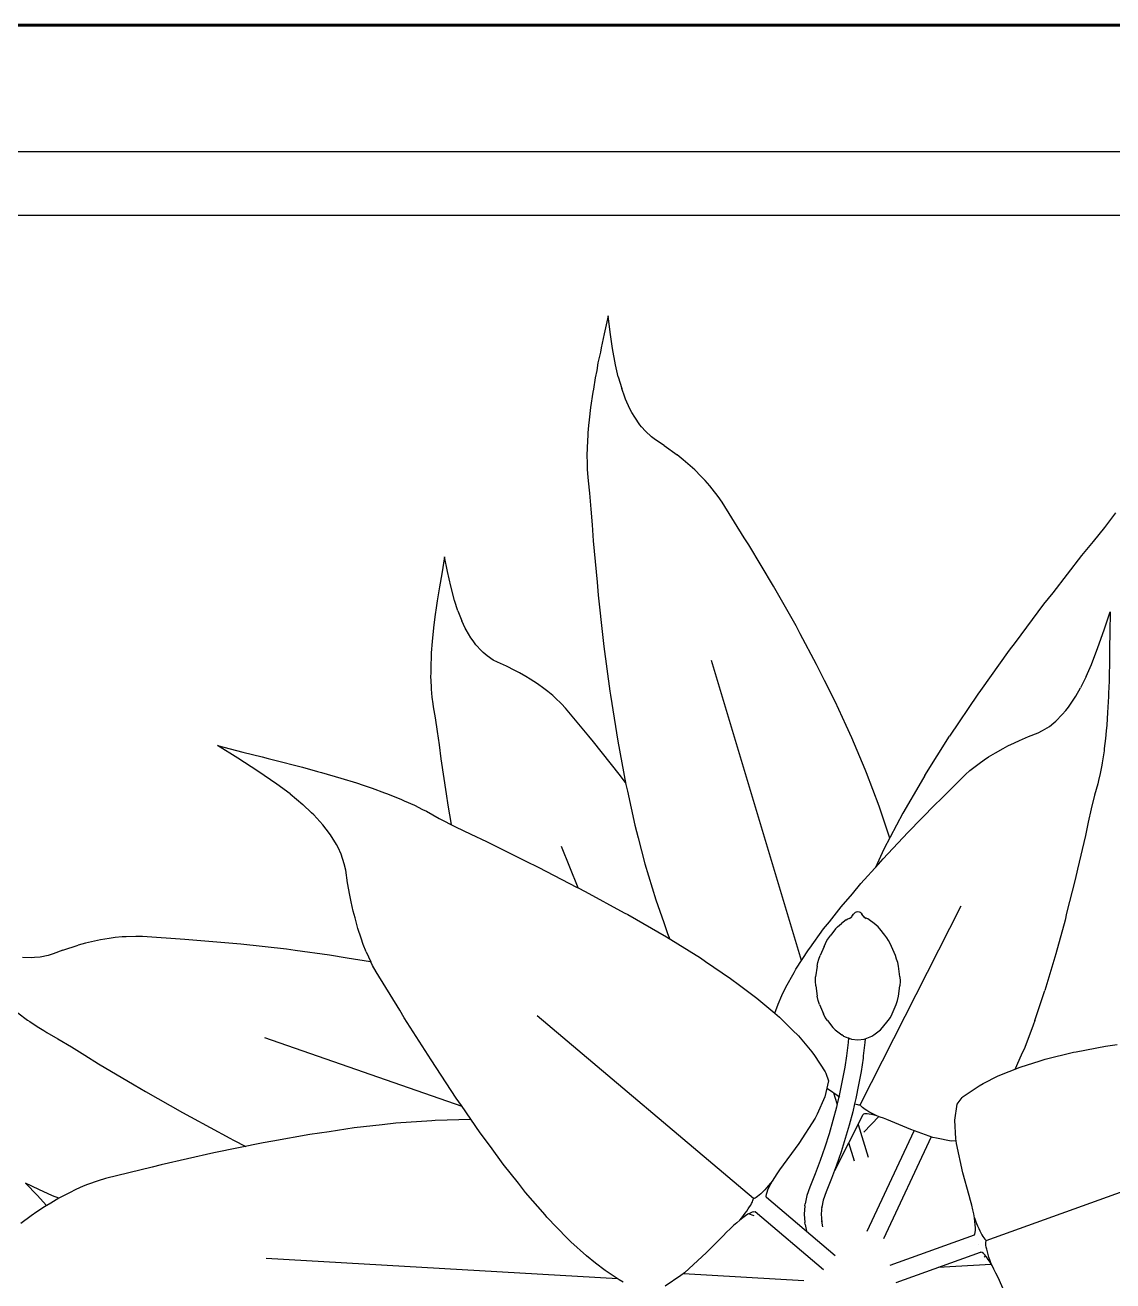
# Model space of a CAD drawing. Header units: metres. Extents: x 244.4 to 340.3, y -4.1 to 64.3.
# Drawn here: x 308.7605 to 309.1897, y 35.9418 to 36.4373 of the extents above; entities that cross this region are included whole.
import ezdxf

# ---------------------------------------------------------------- set-up
doc = ezdxf.new("R2010")
doc.units = ezdxf.units.M
doc.layers.add('A-WALL', color=6, linetype='Continuous', lineweight=60)
doc.layers.add('Edges', color=7, linetype='Continuous')

msp = doc.modelspace()

# ---------------------------------------------------------------- linework, layer by layer
at = {"layer": 'A-WALL'}
msp.add_line((305.65535, 36.4373), (311.50535, 36.4373), dxfattribs=at)
at = {"layer": 'Edges'}
for p, q in [((309.54113, 36.3873), (307.71605, 36.3873)), ((305.65535, 36.3623), (311.50535, 36.3623)), ((308.99061, 36.32262), (308.98907, 36.31547)), ((308.99143, 36.31618), (308.99061, 36.32262)), ((308.98907, 36.31547), (308.98782, 36.31002)), ((308.99236, 36.30969), (308.99143, 36.31618)), ((308.98782, 36.31002), (308.98752, 36.30824)), ((308.98752, 36.30824), (308.98656, 36.30402)), ((308.99354, 36.3032), (308.99236, 36.30969)), ((308.98606, 36.30096), (308.98545, 36.29818)), ((308.98656, 36.30402), (308.98606, 36.30096)), ((308.9946, 36.29857), (308.99354, 36.3032)), ((308.98545, 36.29818), (308.98474, 36.29369)), ((308.9946, 36.29857), (308.99594, 36.29395)), ((308.98449, 36.29246), (308.98364, 36.28647)), ((308.98474, 36.29369), (308.98449, 36.29246)), ((308.99717, 36.29053), (308.99594, 36.29395)), ((308.99747, 36.28971), (308.99717, 36.29053)), ((308.98364, 36.28647), (308.98303, 36.28161)), ((308.99917, 36.28595), (308.99747, 36.28971)), ((308.99997, 36.28449), (308.99917, 36.28595)), ((308.98303, 36.28161), (308.98287, 36.27936)), ((309.00105, 36.28259), (308.99997, 36.28449)), ((309.0031, 36.2796), (309.00105, 36.28259)), ((308.98257, 36.27642), (308.98238, 36.27237)), ((308.98287, 36.27936), (308.98257, 36.27642)), ((309.00378, 36.27879), (309.0031, 36.2796)), ((309.00529, 36.27707), (309.00378, 36.27879)), ((309.00763, 36.2749), (309.00529, 36.27707)), ((308.9823, 36.27138), (308.98223, 36.26656)), ((308.98238, 36.27237), (308.9823, 36.27138)), ((309.00928, 36.27366), (309.00763, 36.2749)), ((309.01274, 36.2714), (309.00928, 36.27366)), ((309.01274, 36.2714), (309.01783, 36.2677)), ((308.98223, 36.26656), (308.98227, 36.26556)), ((308.98227, 36.26556), (308.98234, 36.26196)), ((309.02024, 36.26577), (309.01783, 36.2677)), ((309.02202, 36.26421), (309.02024, 36.26577)), ((308.98234, 36.26196), (308.98258, 36.25896)), ((309.02476, 36.26178), (309.02202, 36.26421)), ((309.0272, 36.25932), (309.02476, 36.26178)), ((308.98258, 36.25896), (308.98267, 36.25752)), ((308.98267, 36.25752), (308.98321, 36.25256)), ((309.02883, 36.25765), (309.0272, 36.25932)), ((309.03069, 36.25554), (309.02883, 36.25765)), ((309.03163, 36.25437), (309.03069, 36.25554)), ((308.98321, 36.25256), (308.98379, 36.2463)), ((309.03402, 36.25131), (309.03163, 36.25437)), ((309.03551, 36.24911), (309.03402, 36.25131)), ((308.98379, 36.2463), (308.98428, 36.24016)), ((309.0443, 36.23495), (309.03551, 36.24911)), ((309.19081, 36.24491), (309.18636, 36.23909)), ((308.98428, 36.24016), (308.9847, 36.23377)), ((309.18636, 36.23909), (309.18196, 36.23356)), ((308.9847, 36.23377), (308.98623, 36.21753)), ((309.04606, 36.23221), (309.0443, 36.23495)), ((309.0558, 36.21586), (309.04606, 36.23221)), ((309.18196, 36.23356), (309.17734, 36.22796)), ((308.92602, 36.22747), (308.92491, 36.22081)), ((308.9272, 36.22173), (308.92602, 36.22747)), ((309.17734, 36.22796), (309.16604, 36.21335)), ((308.92491, 36.22081), (308.92398, 36.21572)), ((308.92848, 36.21597), (308.9272, 36.22173)), ((308.92398, 36.21572), (308.92379, 36.21408)), ((308.92999, 36.21027), (308.92848, 36.21597)), ((308.98623, 36.21753), (308.98665, 36.21236)), ((309.06471, 36.20021), (309.0558, 36.21586)), ((308.92379, 36.21408), (308.92308, 36.21017)), ((308.98665, 36.21236), (308.98854, 36.19563)), ((309.16604, 36.21335), (309.16242, 36.20882)), ((308.92274, 36.20734), (308.92229, 36.20477)), ((308.92308, 36.21017), (308.92274, 36.20734)), ((308.93127, 36.20624), (308.92999, 36.21027)), ((308.93127, 36.20624), (308.93283, 36.20227)), ((309.16242, 36.20882), (309.15119, 36.19374)), ((308.92229, 36.20477), (308.92183, 36.20066)), ((308.93422, 36.19935), (308.93283, 36.20227)), ((309.18627, 36.19869), (309.18865, 36.20574)), ((309.18865, 36.20574), (309.18847, 36.19758)), ((308.92164, 36.19953), (308.92112, 36.19406)), ((308.92183, 36.20066), (308.92164, 36.19953)), ((308.93456, 36.19866), (308.93422, 36.19935)), ((308.93641, 36.19552), (308.93456, 36.19866)), ((309.06637, 36.19705), (309.06471, 36.20021)), ((309.07283, 36.18506), (309.06637, 36.19705)), ((309.18384, 36.19175), (309.18627, 36.19869)), ((309.18847, 36.19758), (309.18846, 36.19145)), ((308.92112, 36.19406), (308.92076, 36.18965)), ((308.93727, 36.19432), (308.93641, 36.19552)), ((308.93842, 36.19277), (308.93727, 36.19432)), ((308.94059, 36.19037), (308.93842, 36.19277)), ((308.98854, 36.19563), (308.98891, 36.19208)), ((308.98891, 36.19208), (308.99127, 36.17452)), ((309.15119, 36.19374), (309.14879, 36.19062)), ((309.18124, 36.185), (309.18384, 36.19175)), ((309.18846, 36.19145), (309.18834, 36.18946)), ((308.92072, 36.18763), (308.92056, 36.18499)), ((308.92076, 36.18965), (308.92072, 36.18763)), ((308.94129, 36.18973), (308.94059, 36.19037)), ((308.94286, 36.1884), (308.94129, 36.18973)), ((308.94526, 36.18678), (308.94286, 36.1884)), ((308.94695, 36.18589), (308.94526, 36.18678)), ((309.06691, 36.06822), (309.03141, 36.18657)), ((309.14879, 36.19062), (309.1375, 36.17475)), ((309.18834, 36.18946), (309.18837, 36.18482)), ((308.92058, 36.18136), (308.92055, 36.18048)), ((308.92056, 36.18499), (308.92058, 36.18136)), ((308.95044, 36.18433), (308.94695, 36.18589)), ((308.9538, 36.18263), (308.95044, 36.18433)), ((308.95561, 36.18172), (308.9538, 36.18263)), ((308.95806, 36.18034), (308.95561, 36.18172)), ((309.07595, 36.17874), (309.07283, 36.18506)), ((309.17922, 36.18033), (309.18124, 36.185)), ((309.18837, 36.18482), (309.18821, 36.18147)), ((309.18821, 36.18147), (309.18823, 36.17846)), ((308.92055, 36.18048), (308.92071, 36.1762)), ((308.92071, 36.1762), (308.92079, 36.17532)), ((308.95988, 36.17919), (308.95806, 36.18034)), ((308.96267, 36.17742), (308.95988, 36.17919)), ((308.96518, 36.17558), (308.96267, 36.17742)), ((309.08017, 36.17037), (309.07595, 36.17874)), ((309.17922, 36.18033), (309.17696, 36.17577)), ((309.18823, 36.17846), (309.188, 36.17365)), ((308.92079, 36.17532), (308.92103, 36.17216)), ((308.92103, 36.17216), (308.92141, 36.16954)), ((308.96684, 36.17434), (308.96518, 36.17558)), ((308.96875, 36.17275), (308.96684, 36.17434)), ((308.96973, 36.17184), (308.96875, 36.17275)), ((308.97219, 36.1695), (308.96973, 36.17184)), ((308.99127, 36.17452), (308.99148, 36.17287)), ((308.99148, 36.17287), (308.99438, 36.15471)), ((309.13643, 36.17329), (309.12532, 36.1568)), ((309.1375, 36.17475), (309.13643, 36.17329)), ((309.17224, 36.16822), (309.17461, 36.1717)), ((309.17461, 36.1717), (309.17506, 36.17247)), ((309.17506, 36.17247), (309.17696, 36.17577)), ((309.18801, 36.17236), (309.18766, 36.16608)), ((309.188, 36.17365), (309.18801, 36.17236)), ((308.92141, 36.16954), (308.92156, 36.16829)), ((308.92156, 36.16829), (308.92231, 36.16401)), ((308.97374, 36.1678), (308.97219, 36.1695)), ((308.98293, 36.15667), (308.97374, 36.1678)), ((309.08451, 36.16089), (309.08017, 36.17037)), ((309.16978, 36.16522), (309.17118, 36.16689)), ((309.17118, 36.16689), (309.17224, 36.16822)), ((308.92231, 36.16401), (308.92315, 36.15861)), ((309.16466, 36.16061), (309.16643, 36.16198)), ((309.16643, 36.16198), (309.16724, 36.16266)), ((309.16724, 36.16266), (309.16978, 36.16522)), ((309.18766, 36.16608), (309.18736, 36.1611)), ((308.92315, 36.15861), (308.92389, 36.15332)), ((308.98475, 36.15453), (308.98293, 36.15667)), ((309.08674, 36.15614), (309.08451, 36.16089)), ((309.11548, 36.1412), (309.12532, 36.1568)), ((309.15287, 36.155), (309.15647, 36.15662)), ((309.15647, 36.15662), (309.16019, 36.15808)), ((309.16019, 36.15808), (309.16202, 36.15896)), ((309.16202, 36.15896), (309.16466, 36.16061)), ((309.1871, 36.15881), (309.18688, 36.15588)), ((309.18736, 36.1611), (309.1871, 36.15881)), ((308.84445, 36.14799), (308.83644, 36.153)), ((308.83644, 36.153), (308.84647, 36.15039)), ((308.92389, 36.15332), (308.92456, 36.14784)), ((308.99494, 36.1417), (308.98475, 36.15453)), ((308.99438, 36.15471), (308.99759, 36.13765)), ((309.09201, 36.14356), (309.08674, 36.15614)), ((309.14341, 36.15022), (309.14638, 36.15181)), ((309.14638, 36.15181), (309.14833, 36.15289)), ((309.14833, 36.15289), (309.15095, 36.15417)), ((309.15095, 36.15417), (309.15287, 36.155)), ((309.18635, 36.15187), (309.18626, 36.15091)), ((309.18688, 36.15588), (309.18635, 36.15187)), ((308.85232, 36.14296), (308.84445, 36.14799)), ((308.84647, 36.15039), (308.85405, 36.14859)), ((308.85405, 36.14859), (308.85646, 36.14786)), ((308.85646, 36.14786), (308.86221, 36.14654)), ((308.86221, 36.14654), (308.8663, 36.14536)), ((308.92456, 36.14784), (308.92671, 36.13395)), ((309.13692, 36.14601), (309.13896, 36.14744)), ((309.13896, 36.14744), (309.14072, 36.14853)), ((309.14072, 36.14853), (309.14341, 36.15022)), ((309.18626, 36.15091), (309.18555, 36.14627)), ((308.8599, 36.13778), (308.85232, 36.14296)), ((308.8663, 36.14536), (308.87003, 36.14451)), ((308.87003, 36.14451), (308.8759, 36.14282)), ((308.8759, 36.14282), (308.87751, 36.14245)), ((308.87751, 36.14245), (308.88517, 36.14019)), ((308.99745, 36.1384), (308.99494, 36.1417)), ((309.09253, 36.14233), (309.09201, 36.14356)), ((309.09751, 36.1291), (309.09253, 36.14233)), ((309.12166, 36.13168), (309.13159, 36.14164)), ((309.13159, 36.14164), (309.13325, 36.14315)), ((309.13325, 36.14315), (309.13692, 36.14601)), ((309.18472, 36.14196), (309.18403, 36.1392)), ((309.18534, 36.14531), (309.18472, 36.14196)), ((309.18555, 36.14627), (309.18534, 36.14531)), ((308.86509, 36.13392), (308.8599, 36.13778)), ((308.88517, 36.14019), (308.89124, 36.13836)), ((308.89124, 36.13836), (308.89398, 36.13737)), ((308.89398, 36.13737), (308.89754, 36.13624)), ((308.99759, 36.13765), (308.99819, 36.13499)), ((309.11405, 36.1387), (309.10685, 36.12632)), ((309.11548, 36.1412), (309.11405, 36.1387)), ((309.18373, 36.1379), (309.18252, 36.13348)), ((309.18403, 36.1392), (309.18373, 36.1379)), ((308.86509, 36.13392), (308.87006, 36.1298)), ((308.89754, 36.13624), (308.90235, 36.13442)), ((308.90235, 36.13442), (308.90351, 36.13403)), ((308.90351, 36.13403), (308.90904, 36.13178)), ((308.90904, 36.13178), (308.91015, 36.13125)), ((308.92671, 36.13395), (308.92733, 36.12955)), ((308.99819, 36.13499), (309.00115, 36.12156)), ((309.11973, 36.12984), (309.12166, 36.13168)), ((309.18252, 36.13348), (309.18114, 36.12803)), ((308.87359, 36.12648), (308.87006, 36.1298)), ((308.91015, 36.13125), (308.91412, 36.1295)), ((308.91412, 36.1295), (308.91733, 36.12784)), ((308.91733, 36.12784), (308.91885, 36.1271)), ((308.91885, 36.1271), (308.92395, 36.12431)), ((308.92733, 36.12955), (308.92869, 36.12184)), ((309.09828, 36.12673), (309.09751, 36.1291)), ((309.10167, 36.11643), (309.09828, 36.12673)), ((309.10887, 36.1187), (309.11973, 36.12984)), ((309.18114, 36.12803), (309.17996, 36.12283)), ((308.87441, 36.1257), (308.87359, 36.12648)), ((308.87801, 36.12175), (308.87441, 36.1257)), ((308.87935, 36.12005), (308.87801, 36.12175)), ((308.92395, 36.12431), (308.93029, 36.12101)), ((309.00115, 36.12156), (309.00242, 36.11668)), ((309.10442, 36.12167), (309.0994, 36.11212)), ((309.10685, 36.12632), (309.10442, 36.12167)), ((309.17996, 36.12283), (309.17889, 36.11756)), ((308.881, 36.11784), (308.87935, 36.12005)), ((308.88343, 36.11395), (308.881, 36.11784)), ((308.93029, 36.12101), (308.93637, 36.11803)), ((308.93637, 36.11803), (308.94257, 36.11517)), ((309.00242, 36.11668), (309.00508, 36.10642)), ((309.09911, 36.10838), (309.10887, 36.1187)), ((309.17889, 36.11756), (309.17573, 36.10425)), ((308.88403, 36.11275), (308.88343, 36.11395)), ((308.88521, 36.11016), (308.88403, 36.11275)), ((308.94257, 36.11517), (308.95809, 36.10738)), ((308.97879, 36.09683), (308.97215, 36.11325)), ((309.0994, 36.11212), (309.09607, 36.10494)), ((308.88647, 36.10641), (308.88521, 36.11016)), ((308.95809, 36.10738), (308.96293, 36.10508)), ((309.09728, 36.10627), (309.09911, 36.10838)), ((308.88703, 36.10389), (308.88647, 36.10641)), ((308.88774, 36.09888), (308.88703, 36.10389)), ((308.96293, 36.10508), (308.97832, 36.09707)), ((309.00508, 36.10642), (309.00937, 36.0922)), ((309.09032, 36.09863), (309.09728, 36.10627)), ((309.17573, 36.10425), (309.17485, 36.10013)), ((308.88869, 36.09395), (308.88774, 36.09888)), ((308.97832, 36.09707), (308.97879, 36.09683)), ((308.97879, 36.09683), (308.98151, 36.09549)), ((309.08694, 36.09453), (309.09032, 36.09863)), ((309.17485, 36.10013), (309.17149, 36.08689)), ((308.88916, 36.09133), (308.88869, 36.09395)), ((308.98151, 36.09549), (308.99695, 36.08706)), ((309.00937, 36.0922), (309.01251, 36.08321)), ((309.08249, 36.08941), (309.08694, 36.09453)), ((308.88998, 36.08772), (308.88916, 36.09133)), ((308.89074, 36.085), (308.88998, 36.08772)), ((308.99695, 36.08706), (308.99837, 36.08632)), ((309.07788, 36.08348), (309.08249, 36.08941)), ((309.08743, 36.08656), (309.08773, 36.08694)), ((309.08773, 36.08694), (309.08812, 36.08724)), ((309.08812, 36.08724), (309.08858, 36.08742)), ((309.08858, 36.08742), (309.08908, 36.08749)), ((309.08908, 36.08749), (309.08957, 36.08742)), ((309.08957, 36.08742), (309.09003, 36.08724)), ((309.09003, 36.08724), (309.09042, 36.08694)), ((309.09004, 36.01132), (309.12983, 36.08975)), ((309.09042, 36.08694), (309.09073, 36.08656)), ((309.17149, 36.08689), (309.17086, 36.08416)), ((308.89184, 36.08086), (308.89074, 36.085)), ((308.99837, 36.08632), (309.01356, 36.07755)), ((309.01251, 36.08321), (309.01404, 36.07889)), ((309.0756, 36.08069), (309.07788, 36.08348)), ((309.08105, 36.08144), (309.08181, 36.08215)), ((309.08181, 36.08215), (309.08263, 36.0828)), ((309.08452, 36.08421), (309.08263, 36.0828)), ((309.08452, 36.08421), (309.08514, 36.0846)), ((309.08514, 36.0846), (309.08582, 36.08491)), ((309.08576, 36.08469), (309.08627, 36.08512)), ((309.08582, 36.08491), (309.08627, 36.08512)), ((309.08627, 36.08512), (309.08629, 36.08513)), ((309.08629, 36.08513), (309.08633, 36.08517)), ((309.08633, 36.08517), (309.08685, 36.08571)), ((309.08646, 36.08521), (309.08633, 36.08517)), ((309.08646, 36.08521), (309.08635, 36.08507)), ((309.0865, 36.08526), (309.08646, 36.08521)), ((309.08685, 36.08571), (309.0865, 36.08526)), ((309.08673, 36.08542), (309.0865, 36.08526)), ((309.08685, 36.08571), (309.08692, 36.0858)), ((309.08692, 36.0858), (309.08743, 36.08656)), ((309.08731, 36.08629), (309.08692, 36.0858)), ((309.09123, 36.0858), (309.09073, 36.08656)), ((309.0913, 36.08571), (309.09123, 36.0858)), ((309.09182, 36.08517), (309.0913, 36.08571)), ((309.09165, 36.08526), (309.0913, 36.08571)), ((309.09165, 36.08526), (309.09142, 36.08542)), ((309.09169, 36.08521), (309.09165, 36.08526)), ((309.0918, 36.08507), (309.09169, 36.08521)), ((309.09182, 36.08517), (309.09169, 36.08521)), ((309.09186, 36.08513), (309.09182, 36.08517)), ((309.09188, 36.08512), (309.09186, 36.08513)), ((309.09233, 36.08491), (309.09188, 36.08512)), ((309.09239, 36.08469), (309.09188, 36.08512)), ((309.09301, 36.0846), (309.09233, 36.08491)), ((309.09363, 36.08421), (309.09301, 36.0846)), ((309.09552, 36.0828), (309.09363, 36.08421)), ((309.09635, 36.08215), (309.09552, 36.0828)), ((309.09711, 36.08144), (309.09635, 36.08215)), ((309.17086, 36.08416), (309.1672, 36.0708)), ((308.79605, 36.07726), (308.79374, 36.07692)), ((308.79884, 36.07753), (308.79605, 36.07726)), ((308.80035, 36.0776), (308.79884, 36.07753)), ((308.80423, 36.07775), (308.80035, 36.0776)), ((308.80688, 36.07767), (308.80423, 36.07775)), ((308.82351, 36.07648), (308.80688, 36.07767)), ((308.89314, 36.07705), (308.89184, 36.08086)), ((308.89398, 36.07454), (308.89314, 36.07705)), ((309.01356, 36.07755), (309.02702, 36.06921)), ((309.01404, 36.07889), (309.01493, 36.0767)), ((309.07016, 36.07313), (309.0756, 36.08069)), ((309.07692, 36.07605), (309.07762, 36.07713)), ((309.07762, 36.07713), (309.07839, 36.07816)), ((309.08035, 36.08065), (309.07839, 36.07816)), ((309.08035, 36.08065), (309.08105, 36.08144)), ((309.0978, 36.08065), (309.09711, 36.08144)), ((309.09976, 36.07816), (309.0978, 36.08065)), ((309.10053, 36.07713), (309.09976, 36.07816)), ((309.10123, 36.07605), (309.10053, 36.07713)), ((308.77547, 36.07229), (308.77162, 36.07081)), ((308.77547, 36.07229), (308.78146, 36.07424)), ((308.78443, 36.07506), (308.78146, 36.07424)), ((308.78674, 36.07559), (308.78443, 36.07506)), ((308.79031, 36.07638), (308.78674, 36.07559)), ((308.79374, 36.07692), (308.79031, 36.07638)), ((308.82676, 36.0763), (308.82351, 36.07648)), ((308.84572, 36.07461), (308.82676, 36.0763)), ((308.86361, 36.07264), (308.84572, 36.07461)), ((308.86714, 36.07214), (308.86361, 36.07264)), ((308.88065, 36.07034), (308.86714, 36.07214)), ((308.89514, 36.07161), (308.89398, 36.07454)), ((309.0647, 36.06482), (309.06965, 36.07244)), ((309.06965, 36.07244), (309.07016, 36.07313)), ((309.07577, 36.07374), (309.07424, 36.07013)), ((309.07577, 36.07374), (309.07631, 36.07492)), ((309.07631, 36.07492), (309.07692, 36.07605)), ((309.10184, 36.07492), (309.10123, 36.07605)), ((309.10238, 36.07374), (309.10184, 36.07492)), ((309.10391, 36.07013), (309.10238, 36.07374)), ((308.76318, 36.06929), (308.75955, 36.06938)), ((308.76423, 36.06936), (308.76318, 36.06929)), ((308.76651, 36.06958), (308.76423, 36.06936)), ((308.76964, 36.0702), (308.76651, 36.06958)), ((308.77162, 36.07081), (308.76964, 36.0702)), ((308.8876, 36.06915), (308.88065, 36.07034)), ((308.89685, 36.06767), (308.8876, 36.06915)), ((308.89514, 36.07161), (308.89695, 36.06765)), ((308.89695, 36.06765), (308.89685, 36.06767)), ((308.8976, 36.06624), (308.89695, 36.06765)), ((309.02702, 36.06921), (309.02906, 36.0678)), ((309.02906, 36.0678), (309.03892, 36.06116)), ((309.07299, 36.066), (309.07332, 36.0674)), ((309.07332, 36.0674), (309.07373, 36.06878)), ((309.07373, 36.06878), (309.07424, 36.07013)), ((309.10442, 36.06878), (309.10391, 36.07013)), ((309.10484, 36.0674), (309.10442, 36.06878)), ((309.10516, 36.066), (309.10484, 36.0674)), ((309.16689, 36.06957), (309.16292, 36.05634)), ((309.1672, 36.0708), (309.16689, 36.06957)), ((308.89899, 36.06375), (308.8976, 36.06624)), ((308.90839, 36.04857), (308.89899, 36.06375)), ((309.06071, 36.05772), (309.06392, 36.06342)), ((309.06392, 36.06342), (309.0647, 36.06482)), ((309.07299, 36.066), (309.07242, 36.0618)), ((309.10573, 36.0618), (309.10516, 36.066)), ((309.03892, 36.06116), (309.04239, 36.05854)), ((309.04239, 36.05854), (309.04931, 36.05337)), ((309.05917, 36.0544), (309.06071, 36.05772)), ((309.07234, 36.06004), (309.07242, 36.0618)), ((309.07249, 36.05828), (309.07234, 36.06004)), ((309.07249, 36.05828), (309.07305, 36.0541)), ((309.1051, 36.0541), (309.10566, 36.05828)), ((309.10581, 36.06004), (309.10566, 36.05828)), ((309.10573, 36.0618), (309.10581, 36.06004)), ((309.04931, 36.05337), (309.05634, 36.04739)), ((309.05763, 36.05104), (309.05917, 36.0544)), ((309.0734, 36.05243), (309.07305, 36.0541)), ((309.07396, 36.05082), (309.0734, 36.05243)), ((309.10419, 36.05082), (309.10475, 36.05243)), ((309.10475, 36.05243), (309.1051, 36.0541)), ((309.15897, 36.04452), (309.16292, 36.05634)), ((308.75765, 36.04762), (308.76151, 36.04473)), ((308.9101, 36.04564), (308.90839, 36.04857)), ((309.05634, 36.04739), (309.05763, 36.05104)), ((309.05634, 36.04739), (309.0582, 36.04581)), ((309.07396, 36.05082), (309.07553, 36.04715)), ((309.10263, 36.04715), (309.10419, 36.05082)), ((308.76151, 36.04473), (308.76234, 36.04418)), ((308.76234, 36.04418), (308.7653, 36.04213)), ((308.9207, 36.02897), (308.9101, 36.04564)), ((309.04791, 35.97432), (308.9626, 36.04641)), ((309.0582, 36.04581), (309.06337, 36.04073)), ((309.07621, 36.04579), (309.07553, 36.04715)), ((309.07709, 36.04454), (309.07621, 36.04579)), ((309.07709, 36.04454), (309.07929, 36.04175)), ((309.09886, 36.04175), (309.10106, 36.04454)), ((309.10106, 36.04454), (309.10194, 36.04579)), ((309.10194, 36.04579), (309.10263, 36.04715)), ((309.15826, 36.04271), (309.15496, 36.03394)), ((309.15897, 36.04452), (309.15826, 36.04271)), ((308.7653, 36.04213), (308.76787, 36.04056)), ((308.76787, 36.04056), (308.76909, 36.03979)), ((308.76909, 36.03979), (308.77341, 36.03732)), ((308.77341, 36.03732), (308.77884, 36.03412)), ((308.93299, 36.01056), (308.85514, 36.03767)), ((309.06337, 36.04073), (309.06564, 36.03845)), ((309.06564, 36.03845), (309.07093, 36.03218)), ((309.08016, 36.04087), (309.07929, 36.04175)), ((309.08016, 36.04087), (309.08277, 36.03891)), ((309.08349, 36.03842), (309.08277, 36.03891)), ((309.08349, 36.03842), (309.08618, 36.03733)), ((309.0854, 36.03764), (309.08524, 36.03591)), ((309.08542, 36.03784), (309.0854, 36.03764)), ((309.08661, 36.03718), (309.08618, 36.03733)), ((309.09154, 36.03718), (309.09197, 36.03733)), ((309.09205, 36.03736), (309.09191, 36.03585)), ((309.09197, 36.03733), (309.09205, 36.03736)), ((309.09205, 36.03736), (309.09466, 36.03842)), ((309.09466, 36.03842), (309.09538, 36.03891)), ((309.09538, 36.03891), (309.098, 36.04087)), ((309.098, 36.04087), (309.09886, 36.04175)), ((308.77884, 36.03412), (308.78409, 36.03092)), ((309.08524, 36.03591), (309.08459, 36.03063)), ((309.08661, 36.03718), (309.08908, 36.03687)), ((309.08908, 36.03687), (309.09154, 36.03718)), ((309.09191, 36.03585), (309.09126, 36.03055)), ((309.15496, 36.03394), (309.15357, 36.03081)), ((309.17526, 36.0322), (309.18687, 36.03444)), ((309.18687, 36.03444), (309.19141, 36.03505)), ((308.78409, 36.03092), (308.78951, 36.02751)), ((308.78951, 36.02751), (308.80357, 36.01922)), ((308.93061, 36.01389), (308.9207, 36.02897)), ((309.07093, 36.03218), (309.07201, 36.03072)), ((309.07201, 36.03072), (309.07619, 36.02431)), ((309.08459, 36.03063), (309.08391, 36.02619)), ((309.09114, 36.02971), (309.09035, 36.02442)), ((309.09126, 36.03055), (309.09114, 36.02971)), ((309.15357, 36.03081), (309.15124, 36.02545)), ((309.15311, 36.02619), (309.16104, 36.02866)), ((309.16104, 36.02866), (309.16297, 36.02927)), ((309.16297, 36.02927), (309.17418, 36.03201)), ((309.17418, 36.03201), (309.17526, 36.0322)), ((309.07619, 36.02431), (309.07641, 36.0238)), ((309.07641, 36.0238), (309.07748, 36.0207)), ((309.08391, 36.02619), (309.08297, 36.02091)), ((309.09035, 36.02442), (309.0894, 36.01913)), ((309.13853, 36.01966), (309.14444, 36.0227)), ((309.14444, 36.0227), (309.14879, 36.02447)), ((309.14879, 36.02447), (309.15311, 36.02619)), ((308.80357, 36.01922), (308.808, 36.01654)), ((309.07748, 36.0207), (309.07614, 36.01445)), ((309.07794, 36.01703), (309.07684, 36.0177)), ((309.08297, 36.02091), (309.08188, 36.01563)), ((309.0894, 36.01913), (309.08831, 36.01383)), ((309.13071, 36.01451), (309.13695, 36.0188)), ((309.13695, 36.0188), (309.13853, 36.01966)), ((308.808, 36.01654), (308.82267, 36.00826)), ((308.93268, 36.01101), (308.93061, 36.01389)), ((309.07614, 36.01445), (309.07309, 36.00764)), ((309.07922, 36.0162), (309.07794, 36.01703)), ((309.08043, 36.0154), (309.07922, 36.0162)), ((309.08095, 36.01168), (309.07968, 36.0159)), ((309.08153, 36.01462), (309.08043, 36.0154)), ((309.08188, 36.01563), (309.08095, 36.01168)), ((309.0817, 36.0145), (309.08153, 36.01462)), ((309.08195, 36.01431), (309.08182, 36.01441)), ((309.08831, 36.01383), (309.08783, 36.01167)), ((309.12824, 36.01158), (309.13032, 36.01411)), ((309.13032, 36.01411), (309.13071, 36.01451)), ((308.82267, 36.00826), (308.82576, 36.00647)), ((308.94009, 36.00018), (308.93268, 36.01101)), ((309.07309, 36.00764), (309.07223, 36.006)), ((309.08064, 36.01036), (309.07926, 36.00509)), ((309.08095, 36.01168), (309.08064, 36.01036)), ((309.081, 36.01152), (309.08095, 36.01168)), ((309.08707, 36.00855), (309.08569, 36.00326)), ((309.08783, 36.01167), (309.08707, 36.00855)), ((309.08742, 36.00957), (309.08744, 36.00953)), ((309.08767, 36.01172), (309.08783, 36.01167)), ((309.08783, 36.01167), (309.08842, 36.01151)), ((309.08842, 36.01151), (309.08894, 36.01139)), ((309.08894, 36.01139), (309.08939, 36.01132)), ((309.08939, 36.01132), (309.08975, 36.0113)), ((309.08975, 36.0113), (309.09004, 36.01132)), ((309.09009, 36.01112), (309.09004, 36.01132)), ((309.09026, 36.01086), (309.09009, 36.01112)), ((309.09054, 36.01056), (309.09026, 36.01086)), ((309.09094, 36.01021), (309.09054, 36.01056)), ((309.09144, 36.00982), (309.09094, 36.01021)), ((309.09168, 36.00771), (309.09131, 36.00753)), ((309.09202, 36.00941), (309.09144, 36.00982)), ((309.09219, 36.00777), (309.09168, 36.00771)), ((309.09269, 36.00898), (309.09202, 36.00941)), ((309.09283, 36.00775), (309.09219, 36.00777)), ((309.09342, 36.00854), (309.09269, 36.00898)), ((309.09361, 36.00765), (309.09283, 36.00775)), ((309.0942, 36.0081), (309.09342, 36.00854)), ((309.09451, 36.00747), (309.09361, 36.00765)), ((309.09501, 36.00767), (309.0942, 36.0081)), ((309.09584, 36.00726), (309.09501, 36.00767)), ((309.12731, 36.00525), (309.12824, 36.01158)), ((308.82576, 36.00647), (308.84136, 35.99809)), ((308.90137, 36.00335), (308.89034, 36.00216)), ((308.90681, 36.00401), (308.90137, 36.00335)), ((308.92099, 36.00501), (308.90681, 36.00401)), ((308.92235, 36.00512), (308.92099, 36.00501)), ((308.93645, 36.00551), (308.92235, 36.00512)), ((309.07223, 36.006), (309.06587, 35.99607)), ((309.07926, 36.00509), (309.07773, 35.99982)), ((309.08, 35.98537), (309.09123, 36.00745)), ((309.08569, 36.00326), (309.08415, 35.99798)), ((309.08924, 36.00354), (309.09312, 35.99058)), ((309.09123, 36.00745), (309.09131, 36.00753)), ((309.0974, 36.00662), (309.09151, 36.0005)), ((309.09553, 36.00721), (309.09451, 36.00747)), ((309.09666, 36.00687), (309.09553, 36.00721)), ((309.09666, 36.00687), (309.09584, 36.00726)), ((309.09789, 36.00646), (309.09666, 36.00687)), ((309.09919, 36.00599), (309.09789, 36.00646)), ((309.10057, 36.00545), (309.09919, 36.00599)), ((309.10996, 36.00151), (309.10057, 36.00545)), ((309.1278, 35.99781), (309.12731, 36.00525)), ((308.84136, 35.99809), (308.84282, 35.99729)), ((308.8729, 35.99959), (308.85834, 35.99694)), ((308.88046, 36.00064), (308.8729, 35.99959)), ((308.89034, 36.00216), (308.88046, 36.00064)), ((308.94416, 35.9948), (308.94009, 36.00018)), ((309.07773, 35.99982), (309.07606, 35.99456)), ((309.08415, 35.99798), (309.08247, 35.9927)), ((309.09281, 35.96137), (309.11128, 36.00104)), ((309.11802, 35.99867), (309.09924, 35.95838)), ((309.11872, 35.99843), (309.10996, 36.00151)), ((309.12013, 35.99807), (309.11872, 35.99843)), ((309.1259, 35.99696), (309.12013, 35.99807)), ((309.1279, 35.997), (309.1278, 35.99781)), ((308.85446, 35.9963), (308.83498, 35.99229)), ((308.84282, 35.99729), (308.84759, 35.99488)), ((308.85834, 35.99694), (308.85446, 35.9963)), ((308.9492, 35.98781), (308.94416, 35.9948)), ((309.06587, 35.99607), (309.05825, 35.98562)), ((309.07606, 35.99456), (309.07423, 35.9893)), ((309.08777, 35.98898), (309.08556, 35.99632)), ((309.1279, 35.997), (309.1259, 35.99696)), ((309.12803, 35.99597), (309.1279, 35.997)), ((309.13054, 35.98445), (309.12803, 35.99597)), ((309.1398, 35.95776), (309.24488, 35.9956)), ((308.83498, 35.99229), (308.81416, 35.98758)), ((308.95517, 35.98038), (308.9492, 35.98781)), ((309.07423, 35.9893), (309.07226, 35.98404)), ((309.08247, 35.9927), (309.08064, 35.98742)), ((308.81063, 35.98665), (308.79222, 35.98218)), ((308.81416, 35.98758), (308.81063, 35.98665)), ((309.05718, 35.98407), (309.05621, 35.9826)), ((309.05825, 35.98562), (309.05718, 35.98407)), ((309.07226, 35.98404), (309.07015, 35.97878)), ((309.08064, 35.98742), (309.07867, 35.98215)), ((309.13305, 35.97553), (309.13054, 35.98445)), ((308.76599, 35.97782), (308.76068, 35.9803)), ((308.76068, 35.9803), (308.76537, 35.97543)), ((308.78351, 35.97916), (308.78051, 35.97784)), ((308.78514, 35.97978), (308.78351, 35.97916)), ((308.78932, 35.98134), (308.78514, 35.97978)), ((308.79222, 35.98218), (308.78932, 35.98134)), ((308.95797, 35.97674), (308.95517, 35.98038)), ((309.05311, 35.97852), (309.05234, 35.97769)), ((309.05388, 35.9794), (309.05311, 35.97852)), ((309.05399, 35.97872), (309.0535, 35.97765)), ((309.05463, 35.9803), (309.05388, 35.9794)), ((309.05461, 35.97991), (309.05399, 35.97872)), ((309.05535, 35.9812), (309.05461, 35.97991)), ((309.05535, 35.9812), (309.05463, 35.9803)), ((309.05621, 35.9826), (309.05535, 35.9812)), ((309.07015, 35.97878), (309.06902, 35.97553)), ((309.07867, 35.98215), (309.07655, 35.9769)), ((308.76537, 35.97543), (308.7689, 35.97166)), ((308.77138, 35.97541), (308.76599, 35.97782)), ((308.77388, 35.97442), (308.77067, 35.9725)), ((308.77388, 35.97442), (308.77138, 35.97541)), ((308.77441, 35.97473), (308.77388, 35.97442)), ((308.77807, 35.97661), (308.77441, 35.97473)), ((308.78051, 35.97784), (308.77807, 35.97661)), ((308.96572, 35.96781), (308.95797, 35.97674)), ((309.04721, 35.97237), (309.04751, 35.97298)), ((309.04751, 35.97298), (309.04773, 35.97351)), ((309.04773, 35.97351), (309.04786, 35.97396)), ((309.04786, 35.97396), (309.04791, 35.97432)), ((309.04818, 35.97432), (309.04791, 35.97432)), ((309.04854, 35.97446), (309.04818, 35.97432)), ((309.04901, 35.97472), (309.04854, 35.97446)), ((309.04955, 35.97511), (309.04901, 35.97472)), ((309.05017, 35.97561), (309.04955, 35.97511)), ((309.05086, 35.97621), (309.05017, 35.97561)), ((309.05158, 35.97691), (309.05086, 35.97621)), ((309.05234, 35.97769), (309.05158, 35.97691)), ((309.05293, 35.97593), (309.05286, 35.97529)), ((309.05286, 35.97529), (309.05297, 35.97478)), ((309.05315, 35.97672), (309.05293, 35.97593)), ((309.05304, 35.97465), (309.05297, 35.97478)), ((309.0801, 35.95175), (309.05304, 35.97465)), ((309.0535, 35.97765), (309.05315, 35.97672)), ((309.06902, 35.97553), (309.06833, 35.97226)), ((309.07544, 35.9737), (309.07485, 35.97089)), ((309.07655, 35.9769), (309.07544, 35.9737)), ((309.13358, 35.97358), (309.13305, 35.97553)), ((309.13405, 35.97169), (309.13358, 35.97358)), ((308.76511, 35.969), (308.76296, 35.96742)), ((308.76822, 35.97105), (308.76511, 35.969)), ((308.77067, 35.9725), (308.76822, 35.97105)), ((308.7689, 35.97166), (308.76903, 35.97153)), ((309.04402, 35.96759), (309.04469, 35.96847)), ((309.04469, 35.96847), (309.04531, 35.96934)), ((309.04575, 35.96809), (309.04478, 35.96746)), ((309.04531, 35.96934), (309.04588, 35.97017)), ((309.04602, 35.96824), (309.04575, 35.96809)), ((309.04588, 35.97017), (309.04639, 35.97096)), ((309.04662, 35.96857), (309.04602, 35.96824)), ((309.04824, 35.96746), (309.04602, 35.96824)), ((309.04639, 35.97096), (309.04684, 35.9717)), ((309.04738, 35.96891), (309.04662, 35.96857)), ((309.04684, 35.9717), (309.04721, 35.97237)), ((309.04802, 35.9691), (309.04738, 35.96891)), ((309.04802, 35.9691), (309.04811, 35.9691)), ((309.04811, 35.9691), (309.04855, 35.96913)), ((309.04855, 35.96913), (309.07552, 35.94634)), ((309.06822, 35.97142), (309.06798, 35.96814)), ((309.06798, 35.96814), (309.0682, 35.96487)), ((309.06822, 35.97142), (309.06833, 35.97226)), ((309.07489, 35.97134), (309.07466, 35.96814)), ((309.07466, 35.96814), (309.07487, 35.96494)), ((309.07485, 35.97089), (309.07477, 35.9705)), ((309.13446, 35.9699), (309.13405, 35.97169)), ((309.13481, 35.96822), (309.13446, 35.9699)), ((309.13508, 35.96664), (309.13481, 35.96822)), ((308.76296, 35.96742), (308.7589, 35.9645)), ((308.96642, 35.96697), (308.96572, 35.96781)), ((308.9744, 35.95863), (308.96642, 35.96697)), ((309.04007, 35.96363), (309.03872, 35.96238)), ((309.04136, 35.96477), (309.04007, 35.96363)), ((309.04258, 35.9658), (309.04136, 35.96477)), ((309.04372, 35.96669), (309.04258, 35.9658)), ((309.04258, 35.9658), (309.04331, 35.96669)), ((309.04331, 35.96669), (309.04402, 35.96759)), ((309.04478, 35.96746), (309.04372, 35.96669)), ((309.06831, 35.96403), (309.0682, 35.96487)), ((309.06831, 35.96403), (309.06884, 35.96142)), ((309.07475, 35.96578), (309.07484, 35.96536)), ((309.07528, 35.96319), (309.07484, 35.96536)), ((309.13529, 35.9652), (309.13508, 35.96664)), ((309.13508, 35.96664), (309.13549, 35.96556)), ((309.13542, 35.9639), (309.13529, 35.9652)), ((309.13548, 35.96275), (309.13542, 35.9639)), ((309.13549, 35.96556), (309.13591, 35.9645)), ((309.13591, 35.9645), (309.13635, 35.96348)), ((309.13635, 35.96348), (309.13678, 35.96251)), ((308.97589, 35.95727), (308.9744, 35.95863)), ((309.0359, 35.95959), (309.02943, 35.95296)), ((309.03733, 35.96103), (309.0359, 35.95959)), ((309.03872, 35.96238), (309.03733, 35.96103)), ((309.13498, 35.9598), (309.10176, 35.94784)), ((309.13518, 35.9602), (309.13498, 35.9598)), ((309.13522, 35.96028), (309.13518, 35.9602)), ((309.13522, 35.96028), (309.13538, 35.96093)), ((309.13538, 35.96093), (309.13547, 35.96176)), ((309.13547, 35.96176), (309.13548, 35.96275)), ((309.13678, 35.96251), (309.13722, 35.9616)), ((309.13722, 35.9616), (309.13765, 35.96076)), ((309.13765, 35.96076), (309.13806, 35.96)), ((309.13806, 35.96), (309.13846, 35.95934)), ((309.13846, 35.95934), (309.13884, 35.95878)), ((309.13884, 35.95878), (309.13919, 35.95833)), ((309.13919, 35.95833), (309.13951, 35.95799)), ((308.982, 35.95163), (308.97589, 35.95727)), ((309.10416, 35.94117), (309.13752, 35.95315)), ((309.13655, 35.95631), (309.13658, 35.95633)), ((309.13752, 35.95315), (309.13767, 35.95315)), ((309.13817, 35.95299), (309.13767, 35.95315)), ((309.13951, 35.95799), (309.1398, 35.95776)), ((309.1396, 35.95715), (309.13967, 35.95753)), ((309.1396, 35.95662), (309.1396, 35.95715)), ((309.13966, 35.95595), (309.1396, 35.95662)), ((309.13978, 35.95516), (309.13966, 35.95595)), ((309.13967, 35.95753), (309.1398, 35.95776)), ((309.13997, 35.95427), (309.13978, 35.95516)), ((309.14021, 35.95329), (309.13997, 35.95427)), ((309.1405, 35.95224), (309.14021, 35.95329)), ((308.99434, 35.94266), (308.85567, 35.95066)), ((308.98565, 35.94876), (308.982, 35.95163)), ((308.98935, 35.94587), (308.98565, 35.94876)), ((309.02943, 35.95296), (309.0207, 35.94502)), ((309.12083, 35.94716), (309.14177, 35.94834)), ((309.13869, 35.95261), (309.13817, 35.95299)), ((309.13926, 35.95203), (309.13869, 35.95261)), ((309.13959, 35.95162), (309.13896, 35.95119)), ((309.13959, 35.95162), (309.13926, 35.95203)), ((309.13989, 35.95126), (309.13959, 35.95162)), ((309.14057, 35.9503), (309.13989, 35.95126)), ((309.14084, 35.95116), (309.1405, 35.95224)), ((309.14129, 35.94917), (309.14057, 35.9503)), ((309.14121, 35.95005), (309.14084, 35.95116)), ((309.14162, 35.94895), (309.14121, 35.95005)), ((309.14204, 35.94788), (309.14129, 35.94917)), ((309.14204, 35.94788), (309.14162, 35.94895)), ((308.99495, 35.94227), (308.98935, 35.94587)), ((309.01923, 35.9439), (309.01303, 35.93976)), ((309.0207, 35.94502), (309.01923, 35.9439)), ((309.0203, 35.94472), (309.06779, 35.94198)), ((309.14282, 35.94644), (309.14204, 35.94788)), ((309.14361, 35.94486), (309.14282, 35.94644)), ((309.14442, 35.94316), (309.14361, 35.94486)), ((309.14961, 35.93145), (309.14442, 35.94316)), ((308.99648, 35.94134), (308.99495, 35.94227))]:
    msp.add_line(p, q, dxfattribs=at)

doc.saveas('drawing.dxf')
